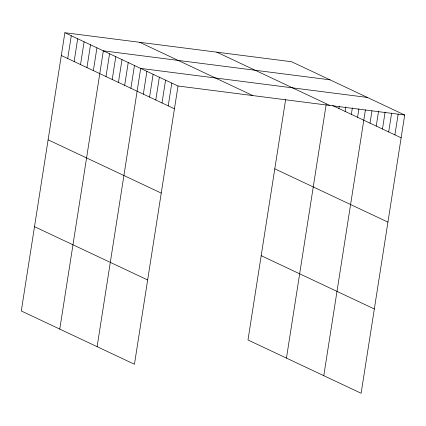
<?xml version="1.0" encoding="UTF-8"?>
<svg xmlns="http://www.w3.org/2000/svg" width="426" height="426" viewBox="0 0 426 426"><rect width="100%" height="100%" fill="white"/><g stroke="black" fill="none" stroke-linecap="round" stroke-linejoin="round"><path stroke-width="0.64" d="M64.874 32.722L21.3 310.98L134.44 364.267L178.015 86.009L64.874 32.722L291.56 61.733L404.7 115.02L361.126 393.278L247.985 339.991L285.686 99.215M67.718 58.532L71.286 35.741M74.129 61.552L77.697 38.761M80.541 64.571L84.108 41.78M86.952 67.596L90.52 44.799M93.363 70.615L96.931 47.818M59.768 329.101L103.342 50.838L330.028 79.848M105.994 76.563L109.567 53.772M112.219 79.492L115.787 56.701M118.444 82.426L122.012 59.629M124.664 85.354L128.231 62.563M130.888 88.288L134.456 65.492M97.107 346.684L140.681 68.421L367.361 97.432M143.333 94.146L146.901 71.355M149.558 97.08L153.126 74.284M155.778 100.009L159.351 77.218M162.002 102.943L165.57 80.147M168.222 105.872L171.795 83.075M286.453 358.112L326.156 104.556M338.904 108.502L339.208 106.553M345.124 111.436L345.837 106.878M351.349 114.365L352.366 107.853M357.568 117.299L358.894 108.832M323.787 375.695L365.423 109.807M370.018 123.157L371.957 110.787M376.238 126.091L378.586 111.111M382.463 129.019L385.115 112.086M388.682 131.953L391.643 113.066M394.907 134.882L398.172 114.04M178.015 86.009L404.7 115.02M332.679 105.573L401.132 137.811M216.754 52.158L329.894 105.446M139.68 42.296L252.82 95.584M61.307 55.513L174.447 108.8M274.786 168.829L387.932 222.116M48.101 139.819L161.246 193.106M261.186 255.685L374.326 308.972M34.501 226.675L147.646 279.962"/></g></svg>
